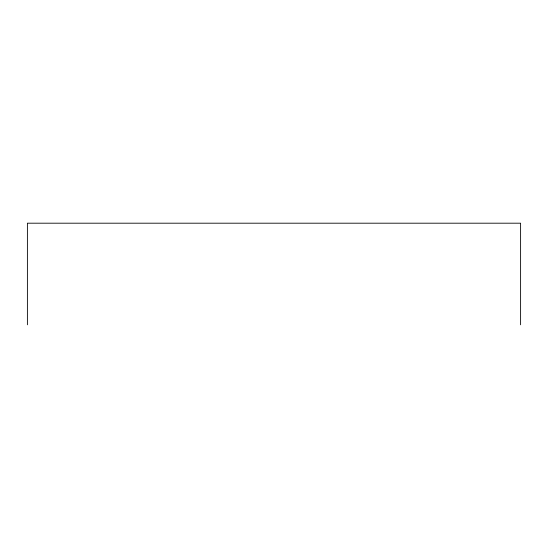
<?xml version="1.0" encoding="UTF-8"?>
<svg xmlns="http://www.w3.org/2000/svg" width="548" height="548" viewBox="0 0 548 548"><rect width="100%" height="100%" fill="white"/><g stroke="black" fill="none" stroke-linecap="round" stroke-linejoin="round"><path stroke-width="0.82" d="M520.6 324.806L520.6 223.194L27.4 223.194L27.4 324.806"/></g></svg>
